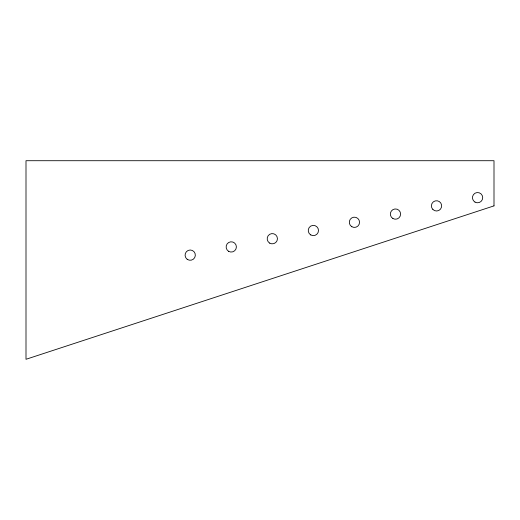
<?xml version="1.0" encoding="UTF-8"?>
<svg xmlns="http://www.w3.org/2000/svg" width="520" height="520" viewBox="0 0 520 520"><rect width="100%" height="100%" fill="white"/><g stroke="black" fill="none" stroke-linecap="round" stroke-linejoin="round"><path stroke-width="0.78" d="M494 205.875L26 359.288L26 160.713L494 160.713L494 205.875M187.194 259.285A5.128 5.128 0 0 0 195.312 255.678A5.128 5.128 0 0 0 188.13 250.445A5.128 5.128 0 0 0 187.194 259.285M228.696 251.368A5.128 5.128 0 0 0 236.392 246.922A5.128 5.128 0 0 0 228.696 242.483A5.128 5.128 0 0 0 228.696 251.368M269.75 243.159A5.128 5.128 0 0 0 277.446 238.713A5.128 5.128 0 0 0 269.75 234.273A5.128 5.128 0 0 0 269.75 243.159M310.804 234.949A5.128 5.128 0 0 0 318.5 230.503A5.128 5.128 0 0 0 310.804 226.057A5.128 5.128 0 0 0 310.804 234.949M351.858 226.739A5.128 5.128 0 0 0 359.554 222.294A5.128 5.128 0 0 0 351.858 217.847A5.128 5.128 0 0 0 351.858 226.739M392.906 218.524A5.128 5.128 0 0 0 400.608 214.084A5.128 5.128 0 0 0 392.906 209.638A5.128 5.128 0 0 0 392.906 218.524M432.9 209.502A5.128 5.128 0 0 0 441.48 207.201A5.128 5.128 0 0 0 435.201 200.915A5.128 5.128 0 0 0 432.9 209.502M475.013 202.105A5.128 5.128 0 0 0 482.709 197.659A5.128 5.128 0 0 0 475.013 193.219A5.128 5.128 0 0 0 475.013 202.105"/></g></svg>
